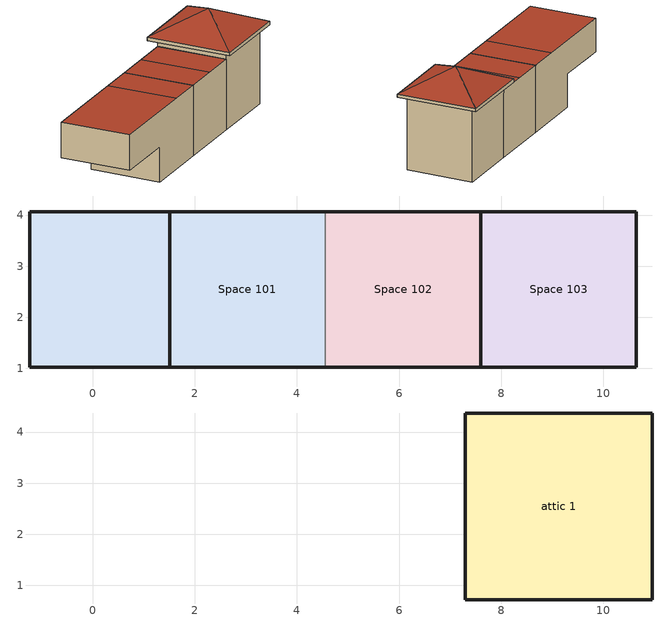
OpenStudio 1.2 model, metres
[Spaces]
Space 101
 floor outside (Test Ext Floor Mass): 1.5,4.07 1.5,1.02 0.59,1.02 0.59,4.07 z1.52
 floor outside (Test Ext Floor Steel Frame): 0.59,4.07 0.59,1.02 -0.32,1.02 -0.32,4.07 z1.52
 floor outside (Test Ext Floor Wood Framed): -0.32,4.07 -0.32,1.02 -1.24,1.02 -1.24,4.07 z1.52
 floor ground: 4.55,4.07 4.55,1.02 1.5,1.02 1.5,4.07 z0
 wall outside: 1.5,4.07 1.5,1.02 z0:1.52; -1.24,4.07 -1.24,1.02 z1.52:3.05; 4.55,4.07,3.05 4.55,4.07,0 1.5,4.07,0 1.5,4.07,1.52 -1.24,4.07,1.52 -1.24,4.07,3.05; -1.24,1.02,3.05 -1.24,1.02,1.52 1.5,1.02,1.52 1.5,1.02,0 4.55,1.02,0 4.55,1.02,3.05
 wall to Space 102: 4.55,1.02 4.55,4.07 z0:3.05
 roof outside (Ext Metal Roof no Insulation): 3.03,1.02 3.03,4.07 -1.24,4.07 -1.24,1.02 z3.05
 roof outside (ASHRAE 90.1-2004 ExtRoof Metal ClimateZone 2): 4.55,1.02 4.55,4.07 3.03,4.07 3.03,1.02 z3.05
Space 102
 floor ground: 7.6,4.07 7.6,1.02 4.55,1.02 4.55,4.07 z0
 wall outside: 7.6,4.07 4.55,4.07 / 4.55,1.02 7.6,1.02 z0:3.05
 wall to Space 103: 7.6,1.02 7.6,4.07 z0:3.05
 roof outside: 6.08,1.02 6.08,4.07 4.55,4.07 4.55,1.02 z3.05; 7.6,1.02 7.6,4.07 6.08,4.07 6.08,1.02 z3.05
Space 103
 floor ground: 10.65,4.07 10.65,1.02 7.6,1.02 7.6,4.07 z0
 wall outside: 10.65,1.02 10.65,4.07 7.6,4.07 z0:3.35
 wall outside (ASHRAE 90.1-2004 ExtWall WoodFrame ClimateZone 1-7): 7.6,1.02 10.65,1.02 z0:3.35; 7.6,4.07 7.6,1.02 z3.05:3.35
attic 1
 floor outside (000 AtticRoof ClimateZone 1-8): 10.65,1.02 10.95,0.71 7.3,0.71 7.6,1.02 z3.35
 floor outside: 7.3,4.37 7.6,4.07 7.6,1.02 7.3,0.71 z3.35; 10.95,4.37 10.95,0.71 10.65,1.02 10.65,4.07 z3.35
 floor to Space 103: 10.65,4.07 10.65,1.02 7.6,1.02 7.6,4.07 z3.35
 floor ground: 10.95,4.37 10.65,4.07 7.6,4.07 7.3,4.37 z3.35
 wall outside: 7.3,4.37 7.3,0.71 10.95,0.71 10.95,4.37 7.3,4.37 z3.35:3.5
 roof outside: 9.12,2.54,4.41 10.95,4.37,3.5 7.3,4.37,3.5; 9.12,2.54,4.41 10.95,0.71,3.5 10.95,4.37,3.5; 9.12,2.54,4.41 7.3,0.71,3.5 10.95,0.71,3.5; 9.12,2.54,4.41 7.3,4.37,3.5 7.3,0.71,3.5
[Building]
Primary School: North Axis {deg}=-0; Space Type=ASHRAE 189.1-2009 ClimateZone 4-8 PrimarySchool Classroom; Default Construction Set=ASHRAE 90.1-2004 ClimateZone 1-2 (p scho) ConstSet; Standards Building Type=PrimarySchool
[ClimateZones]
Climate Zone Institution Name 1=ASHRAE; Climate Zone Document Name 1=ANSI/ASHRAE Standard 169; Climate Zone Document Year 1=2006; Climate Zone Value 1=1A; Climate Zone Institution Name 2=CEC; Climate Zone Document Name 2=California Climate Zone Descriptions; Climate Zone Document Year 2=1995
[Site]
Site 1: Latitude {deg}=39.74; Longitude {deg}=-105.18; Time Zone {hr}=-7; Elevation {m}=1829
[SizingPeriod:DesignDay] Barometric Pressure {Pa}=81198; Sky Clearness=0; Rain Indicator=0; Snow Indicator=0; Day of Month=21; Daylight Saving Time Indicator=0; Dry-Bulb Temperature Range Modifier Type=DefaultMultipliers
Name | Maximum Dry-Bulb Temperature {C} | Daily Dry-Bulb Temperature Range {deltaC} | Humidity Indicating Conditions at Maximum Dry-Bulb {BasedOnField A3} | Wind Speed {m/s} | Wind Direction {deg} | Month | Day Type | Humidity Indicating Type | Solar Model Indicator | ASHRAE Taub | ASHRAE Taud
Denver Centennial  Golden   N Ann Clg .4% Condns Enth=>MDB | 27.3 | 15.2 | 59700 | 4.9 | 0 | 7 | SummerDesignDay | Enthalpy | ASHRAETau | 0.424 | 2.025
Denver Centennial  Golden   N Ann Clg .4% Condns DB=>MWB | 33 | 15.2 | 15.7 | 4.9 | 0 | 7 | SummerDesignDay | Wetbulb | ASHRAETau | 0.424 | 2.025
Denver Centennial  Golden   N Ann Clg .4% Condns WB=>MDB | 27.3 | 15.2 | 18.4 | 4.9 | 0 | 7 | SummerDesignDay | Wetbulb | ASHRAETau | 0.424 | 2.025
Denver Centennial  Golden   N Ann Htg Wind 99.6% Condns WS=>MCDB | 3.9 | 0 | 3.9 | 12.2 | 340 | 12 | WinterDesignDay | Wetbulb | ASHRAEClearSky
Denver Centennial  Golden   N Ann Hum_n 99.6% Condns DP=>MCDB | -10.9 | 0 | -21.6 | 3 | 340 | 12 | WinterDesignDay | Dewpoint | ASHRAEClearSky
Denver Centennial  Golden   N Ann Htg 99.6% Condns DB | -18.8 | 0 | -18.8 | 3 | 340 | 12 | WinterDesignDay | Wetbulb | ASHRAEClearSky
Denver Centennial  Golden   N Ann Clg .4% Condns DP=>MDB | 20.2 | 15.2 | 16.1 | 4.9 | 0 | 7 | SummerDesignDay | Dewpoint | ASHRAETau | 0.424 | 2.025
[Construction]
000 AtticRoof ClimateZone 1-8; 000 Attic Walls and Exterior Floors: Roof Membrane, Metal Decking
000 ExtSlabCarpet 4in ClimateZone 1-8: MAT-CC05 4 HW CONCRETE, CP02 CARPET PAD
000 Exterior Door: 000 F08 Metal surface, 000 I01 25mm insulation board
000 Exterior Window: 000 Clear 3mm, 000 Air 13mm, 000 Clear 3mm
000 Interior Ceiling: 000 M11 100mm lightweight concrete, 000 F05 Ceiling air space resistance, 000 F16 Acoustic tile
000 Interior Door; 000 Interior Partition: 000 G05 25mm wood
000 Interior Floor: 000 F16 Acoustic tile, 000 F05 Ceiling air space resistance, 000 M11 100mm lightweight concrete
000 Interior Wall: 000 G01a 19mm gypsum board, 000 F04 Wall air space resistance, 000 G01a 19mm gypsum board
000 Interior Window: 000 Clear 3mm
ASHRAE 189.1-2009 AtticFloor ClimateZone 1-8: 1/2IN Gypsum, AtticFloor Insulation, 1/2IN Gypsum
ASHRAE 90.1-2004 ExtWall SteelFrame ClimateZone 1-4; Test Ext Floor Steel Frame: Wood Siding, Steel Frame NonRes Wall Insulation-1.42, 1/2IN Gypsum
ASHRAE 90.1-2004 ExtRoof IEAD ClimateZone 1-4: Roof Membrane, IEAD NonRes Roof Insulation-2.79, Metal Decking
ASHRAE 90.1-2004 ExtWindow ClimateZone 1-2: Fixed Window 5.84/0.25/0.11
ASHRAE 90.1-2004 ExtRoof Metal ClimateZone 2: Metal Roofing, Metal Semi-Cond Roof Insulation-1.05
Ext Metal Roof no Insulation: Metal Roofing
ASHRAE 90.1-2004 ExtWall Metal ClimateZone 2: Metal Siding, 1/2IN Gypsum
ASHRAE 90.1-2004 ExtWall WoodFrame ClimateZone 1-7: Wood Siding, Wood Frame NonRes Wall Insulation-1.98, 1/2IN Gypsum
ASHRAE 90.1-2004 ExtWall Mass ClimateZone alt-res 1-2: 1IN Stucco, 8IN CONCRETE HW RefBldg, Mass NonRes Wall Insulation-1.17, 1/2IN Gypsum
Test Ext Floor Mass: 000 M11 100mm lightweight concrete
Test Ext Floor Wood Framed: Wood Siding, Wood Frame NonRes Wall Insulation-1.98
[DefaultSubSurfaceConstructions]
Name | Fixed Window Construction | Operable Window Construction | Door Construction | Glass Door Construction | Skylight Construction | Tubular Daylight Dome Construction | Tubular Daylight Diffuser Construction
000 Interior DefSubCons | 000 Interior Window | 000 Interior Window | 000 Interior Door | 000 Exterior Window | 000 Exterior Window | 000 Interior Window | 000 Interior Window
Default Sub Surface Constructions 1; Default Sub Surface Constructions 2; Default Sub Surface Constructions 3; Default Sub Surface Constructions 4; Default Sub Surface Constructions 5; Default Sub Surface Constructions 6
ASHRAE 90.1-2004 ClimateZone 1-2 (p scho) Exterior DefSubCons | ASHRAE 90.1-2004 ExtWindow ClimateZone 1-2 | ASHRAE 90.1-2004 ExtWindow ClimateZone 1-2 | 000 Exterior Door | 000 Exterior Window | 000 Exterior Window | 000 Interior Window | 000 Interior Window
[DefaultSurfaceConstructions]
Name | Floor Construction | Wall Construction | Roof Ceiling Construction
000 Ground DefSurfCons | 000 ExtSlabCarpet 4in ClimateZone 1-8 | 000 ExtSlabCarpet 4in ClimateZone 1-8 | 000 ExtSlabCarpet 4in ClimateZone 1-8
000 Interior DefSurfCons | 000 Interior Floor | 000 Interior Wall | 000 Interior Ceiling
Default Surface Constructions 1 | 000 Attic Walls and Exterior Floors | 000 Attic Walls and Exterior Floors | 000 AtticRoof ClimateZone 1-8
Default Surface Constructions 2 | ASHRAE 189.1-2009 AtticFloor ClimateZone 1-8 | ASHRAE 189.1-2009 AtticFloor ClimateZone 1-8 | ASHRAE 189.1-2009 AtticFloor ClimateZone 1-8
Default Surface Constructions 3; Default Surface Constructions 5; Default Surface Constructions 6; Default Surface Constructions 8; Default Surface Constructions 9
ASHRAE 90.1-2004 ClimateZone 1-2 (p scho) Exterior DefSurfCons | 000 ExtSlabCarpet 4in ClimateZone 1-8 | ASHRAE 90.1-2004 ExtWall SteelFrame ClimateZone 1-4 | ASHRAE 90.1-2004 ExtRoof IEAD ClimateZone 1-4
Default Surface Constructions 4 |  | ASHRAE 90.1-2004 ExtWall Metal ClimateZone 2
Default Surface Constructions 7 |  | ASHRAE 90.1-2004 ExtWall Mass ClimateZone alt-res 1-2
[Material]
Name | Roughness | Thickness | Conductivity | Density | Specific Heat | Thermal Absorptance | Solar Absorptance | Visible Absorptance
000 F08 Metal surface | Smooth | 0.0008 | 45.28 | 7824 | 500
000 F16 Acoustic tile | MediumSmooth | 0.0191 | 0.06 | 368 | 590
000 G01a 19mm gypsum board | MediumSmooth | 0.019 | 0.16 | 800 | 1090
000 G05 25mm wood | MediumSmooth | 0.0254 | 0.15 | 608 | 1630
000 I01 25mm insulation board | MediumRough | 0.0254 | 0.03 | 43 | 1210
000 M11 100mm lightweight concrete | MediumRough | 0.1016 | 0.53 | 1280 | 840
1/2IN Gypsum | Smooth | 0.0127 | 0.16 | 784.9 | 830 | 0.9 | 0.92 | 0.92
AtticFloor Insulation | MediumRough | 0.2379 | 0.049 | 265 | 836.8 | 0.9 | 0.7 | 0.7
IEAD NonRes Roof Insulation-2.79 | MediumRough | 0.124663 | 0.049 | 265 | 836.8 | 0.9 | 0.7 | 0.7
MAT-CC05 4 HW CONCRETE | Rough | 0.1016 | 1.311 | 2240 | 836.8 | 0.9 | 0.7 | 0.7
Metal Decking | MediumSmooth | 0.0015 | 45.006 | 7680 | 418.4 | 0.9 | 0.7 | 0.3
Metal Roofing | MediumSmooth | 0.0015 | 45.006 | 7680 | 418.4 | 0.9 | 0.3 | 0.3
Metal Semi-Cond Roof Insulation-1.05 | MediumRough | 0.0422673 | 0.049 | 265 | 836.8 | 0.9 | 0.7 | 0.7
Roof Membrane | VeryRough | 0.0095 | 0.16 | 1121.29 | 1460 | 0.9 | 0.7 | 0.7
Steel Frame NonRes Wall Insulation-1.42 | MediumRough | 0.0539159 | 0.049 | 265 | 836.8 | 0.9 | 0.7 | 0.7
Wood Siding | MediumSmooth | 0.01 | 0.11 | 544.62 | 1210 | 0.9 | 0.78 | 0.78
Metal Siding | Smooth | 0.0015 | 44.96 | 7688.86 | 410 | 0.9 | 0.2 | 0.2
Wood Frame NonRes Wall Insulation-1.98 | MediumRough | 0.0812848 | 0.049 | 265 | 836.8 | 0.9 | 0.7 | 0.7
1IN Stucco | Smooth | 0.0253 | 0.6918 | 1858 | 837 | 0.9 | 0.92 | 0.92
8IN CONCRETE HW RefBldg | Rough | 0.2032 | 1.311 | 2240 | 836.8 | 0.9 | 0.7 | 0.7
Mass NonRes Wall Insulation-1.17 | MediumRough | 0.0365395 | 0.049 | 265 | 836.8 | 0.9 | 0.7 | 0.7
[Material:AirGap]
Name | Thermal Resistance
000 F04 Wall air space resistance | 0.15
000 F05 Ceiling air space resistance | 0.18
[Material:NoMass]
CP02 CARPET PAD: Roughness=VeryRough; Thermal Resistance=0.2165; Thermal Absorptance=0.9; Solar Absorptance=0.7; Visible Absorptance=0.8
[WindowMaterial:Gas]
000 Air 13mm: Gas Type=Air; Thickness=0.0127
[WindowMaterial:Glazing]
000 Clear 3mm: Optical Data Type=SpectralAverage; Thickness=0.003; Solar Transmittance at Normal Incidence=0.837; Front Side Solar Reflectance at Normal Incidence=0.075; Back Side Solar Reflectance at Normal Incidence=0.075; Visible Transmittance at Normal Incidence=0.898; Front Side Visible Reflectance at Normal Incidence=0.081; Back Side Visible Reflectance at Normal Incidence=0.081; Infrared Transmittance at Normal Incidence=0; Front Side Infrared Hemispherical Emissivity=0.84; Back Side Infrared Hemispherical Emissivity=0.84; Conductivity=0.9
[WindowMaterial:SimpleGlazingSystem]
Fixed Window 5.84/0.25/0.11: U-Factor=6.92716; Solar Heat Gain Coefficient=0.25; Visible Transmittance=0.11
[DefaultConstructionSet]
Name | Default Exterior Surface Constructions | Default Interior Surface Constructions | Default Ground Contact Surface Constructions | Default Exterior SubSurface Constructions | Default Interior SubSurface Constructions | Interior Partition Construction
Attic Constructions | Default Surface Constructions 1 | Default Surface Constructions 2 | Default Surface Constructions 3 | Default Sub Surface Constructions 1 | Default Sub Surface Constructions 2
ASHRAE 90.1-2004 ClimateZone 1-2 (p scho) ConstSet | ASHRAE 90.1-2004 ClimateZone 1-2 (p scho) Exterior DefSurfCons | 000 Interior DefSurfCons | 000 Ground DefSurfCons | ASHRAE 90.1-2004 ClimateZone 1-2 (p scho) Exterior DefSubCons | 000 Interior DefSubCons | 000 Interior Partition
Metal Wall | Default Surface Constructions 4 | Default Surface Constructions 5 | Default Surface Constructions 6 | Default Sub Surface Constructions 3 | Default Sub Surface Constructions 4
Mass Wall | Default Surface Constructions 7 | Default Surface Constructions 8 | Default Surface Constructions 9 | Default Sub Surface Constructions 5 | Default Sub Surface Constructions 6
[DefaultScheduleSet]
Name | Number of People Schedule | People Activity Level Schedule | Lighting Schedule | Electric Equipment Schedule | Infiltration Schedule
PrimarySchool Cafeteria Schedules | PrimarySchool Cafeteria Occ | PrimarySchool Activity | PrimarySchool Bldg Light | PrimarySchool Bldg Equip | PrimarySchool Infil
PrimarySchool Classroom Schedules; PrimarySchool Corridor Schedules | PrimarySchool Bldg Occ | PrimarySchool Activity | PrimarySchool Bldg Light | PrimarySchool Bldg Equip | PrimarySchool Infil
Attic Schedules |  |  |  |  | Always On
[DesignSpecification:OutdoorAir] Outdoor Air Method=Sum; Outdoor Air Flow Rate=0; Outdoor Air Flow Air Changes per Hour=0
Name | Outdoor Air Flow per Person | Outdoor Air Flow per Floor Area
PrimarySchool Cafeteria Outdoor Air | 0.0107645 | 0
PrimarySchool Classroom Outdoor Air | 0.0086106 | 0
PrimarySchool Corridor Outdoor Air | 0 | 0.000508
[ElectricEquipment]
Name | Electric Equipment Definition | Space or SpaceType
ASHRAE 189.1-2009 ClimateZone 4-8 PrimarySchool Cafeteria ElecInst | ASHRAE 189.1-2009 ClimateZone 4-8 PrimarySchool Cafeteria ElecDef | ASHRAE 189.1-2009 ClimateZone 4-8 PrimarySchool Cafeteria
ASHRAE 189.1-2009 ClimateZone 4-8 PrimarySchool Classroom ElecInst | ASHRAE 189.1-2009 ClimateZone 4-8 PrimarySchool Classroom ElecDef | ASHRAE 189.1-2009 ClimateZone 4-8 PrimarySchool Classroom
ASHRAE 189.1-2009 ClimateZone 4-8 PrimarySchool Corridor ElecInst | ASHRAE 189.1-2009 ClimateZone 4-8 PrimarySchool Corridor ElecDef | ASHRAE 189.1-2009 ClimateZone 4-8 PrimarySchool Corridor
[ElectricEquipment:Definition] Design Level Calculation Method=Watts/Area; Design Level=0
Name | Watts per Space Floor Area
ASHRAE 189.1-2009 ClimateZone 4-8 PrimarySchool Cafeteria ElecDef | 18.5139
ASHRAE 189.1-2009 ClimateZone 4-8 PrimarySchool Classroom ElecDef | 10.9792
ASHRAE 189.1-2009 ClimateZone 4-8 PrimarySchool Corridor ElecDef | 2.90626
[Lights]
Name | Lights Definition | Space or SpaceType
ASHRAE 189.1-2009 ClimateZone 4-8 PrimarySchool Cafeteria LightsInst | ASHRAE 189.1-2009 ClimateZone 4-8 PrimarySchool Cafeteria LightsDef | ASHRAE 189.1-2009 ClimateZone 4-8 PrimarySchool Cafeteria
ASHRAE 189.1-2009 ClimateZone 4-8 PrimarySchool Classroom LightsInst | ASHRAE 189.1-2009 ClimateZone 4-8 PrimarySchool Classroom LightsDef | ASHRAE 189.1-2009 ClimateZone 4-8 PrimarySchool Classroom
ASHRAE 189.1-2009 ClimateZone 4-8 PrimarySchool Corridor LightsInst | ASHRAE 189.1-2009 ClimateZone 4-8 PrimarySchool Corridor LightsDef | ASHRAE 189.1-2009 ClimateZone 4-8 PrimarySchool Corridor
[Lights:Definition] Design Level Calculation Method=Watts/Area; Lighting Level=0
Name | Watts per Space Floor Area
ASHRAE 189.1-2009 ClimateZone 4-8 PrimarySchool Cafeteria LightsDef; ASHRAE 189.1-2009 ClimateZone 4-8 PrimarySchool Classroom LightsDef | 13.5625
ASHRAE 189.1-2009 ClimateZone 4-8 PrimarySchool Corridor LightsDef | 4.84376
[People]
Name | People Definition | Space or SpaceType
ASHRAE 189.1-2009 ClimateZone 4-8 PrimarySchool Cafeteria PeopInst | PrimarySchool Cafeteria PeopDef | ASHRAE 189.1-2009 ClimateZone 4-8 PrimarySchool Cafeteria
ASHRAE 189.1-2009 ClimateZone 4-8 PrimarySchool Classroom PeopInst | PrimarySchool Classroom PeopDef | ASHRAE 189.1-2009 ClimateZone 4-8 PrimarySchool Classroom
ASHRAE 189.1-2009 ClimateZone 4-8 PrimarySchool Corridor PeopInst | PrimarySchool Corridor PeopDef | ASHRAE 189.1-2009 ClimateZone 4-8 PrimarySchool Corridor
[People:Definition] Number of People Calculation Method=People/Area; Number of People=0; Fraction Radiant=0.3
Name | People per Space Floor Area
PrimarySchool Cafeteria PeopDef | 0.71763
PrimarySchool Classroom PeopDef | 0.249938
PrimarySchool Corridor PeopDef | 0.0999967
[SpaceInfiltration:DesignFlowRate] Design Flow Rate Calculation Method=AirChanges/Hour; Design Flow Rate=0
Name | Space or SpaceType | Air Changes per Hour
ASHRAE 189.1-2009 ClimateZone 4-8 PrimarySchool Cafeteria Infil | ASHRAE 189.1-2009 ClimateZone 4-8 PrimarySchool Cafeteria | 0.2775
ASHRAE 189.1-2009 ClimateZone 4-8 PrimarySchool Classroom Infil | ASHRAE 189.1-2009 ClimateZone 4-8 PrimarySchool Classroom | 0.2775
ASHRAE 189.1-2009 ClimateZone 4-8 PrimarySchool Corridor Infil | ASHRAE 189.1-2009 ClimateZone 4-8 PrimarySchool Corridor | 0.2775
Attic Infil | Attic | 1
[SpaceType] Standards Building Type=PrimarySchool
Name | Default Schedule Set | Design Specification Outdoor Air Object | Standards Space Type | Default Construction Set
ASHRAE 189.1-2009 ClimateZone 4-8 PrimarySchool Cafeteria | PrimarySchool Cafeteria Schedules | PrimarySchool Cafeteria Outdoor Air | Cafeteria
ASHRAE 189.1-2009 ClimateZone 4-8 PrimarySchool Classroom | PrimarySchool Classroom Schedules | PrimarySchool Classroom Outdoor Air | Classroom
ASHRAE 189.1-2009 ClimateZone 4-8 PrimarySchool Corridor | PrimarySchool Corridor Schedules | PrimarySchool Corridor Outdoor Air | Corridor
Attic | Attic Schedules |  | Attic | Attic Constructions
[ThermostatSetpoint:DualSetpoint]
PrimarySchool Thermostat: Heating Setpoint Temperature Schedule=PrimarySchool HtgSetp; Cooling Setpoint Temperature Schedule=PrimarySchool ClgSetp
[BuildingStory]
Building Story 1: Nominal Z Coordinate {m}=0; Nominal Floor to Floor Height {m}=3.048
[Space] Building Story=Building Story 1
Name | Default Construction Set | Thermal Zone | Space Type
Space 101 | Metal Wall | Thermal Zone: Space 101
Space 102 | Mass Wall | Thermal Zone: Space 102 | ASHRAE 189.1-2009 ClimateZone 4-8 PrimarySchool Corridor
Space 103 |  | Thermal Zone: Space 103 | ASHRAE 189.1-2009 ClimateZone 4-8 PrimarySchool Cafeteria
attic 1 |  | Thermal Zone: attic | Attic
[ThermalZone] Thermostat=PrimarySchool Thermostat; Use Ideal Air Loads=Yes
Thermal Zone: Space 103; Thermal Zone: Space 101; Thermal Zone: attic; Thermal Zone: Space 102
[Sizing:Zone] Zone Cooling Design Supply Air Temperature {C}=14; Zone Heating Design Supply Air Temperature {C}=40; Zone Cooling Design Supply Air Humidity Ratio {kg-H2O/kg-air}=0.0085; Zone Heating Design Supply Air Humidity Ratio {kg-H2O/kg-air}=0.008; Cooling Design Air Flow Method=DesignDay; Heating Design Air Flow Method=DesignDay
Thermal Zone: Space 103; Thermal Zone: Space 101; Thermal Zone: attic; Thermal Zone: Space 102
[Schedule:Ruleset]
Name | Default Day Schedule | Summer Design Day Schedule | Winter Design Day Schedule
PrimarySchool Infil | PrimarySchool Infil Default Schedule | PrimarySchool Infil Summer Design Day | PrimarySchool Infil Winter Design Day
Always On | Always On Default Schedule | Always On Summer Design Day | Always On Winter Design Day
PrimarySchool Bldg Light | PrimarySchool Bldg Light Default Schedule | PrimarySchool Bldg Light Summer Design Day | PrimarySchool Bldg Light Winter Design Day
PrimarySchool ClgSetp | PrimarySchool ClgSetp Default Schedule | PrimarySchool ClgSetp Summer Design Day | PrimarySchool ClgSetp Winter Design Day
PrimarySchool Bldg Occ | PrimarySchool Bldg Occ Default Schedule | PrimarySchool Bldg Occ Summer Design Day | PrimarySchool Bldg Occ Winter Design Day
PrimarySchool Activity | PrimarySchool Activity Default Schedule | PrimarySchool Activity Summer Design Day | PrimarySchool Activity Winter Design Day
PrimarySchool Cafeteria Occ | PrimarySchool Cafeteria Occ Default Schedule | PrimarySchool Cafeteria Occ Summer Design Day | PrimarySchool Cafeteria Occ Winter Design Day
PrimarySchool Bldg Equip | PrimarySchool Bldg Equip Default Schedule | PrimarySchool Bldg Equip Summer Design Day | PrimarySchool Bldg Equip Winter Design Day
PrimarySchool HtgSetp | PrimarySchool HtgSetp Default Schedule | PrimarySchool HtgSetp Summer Design Day | PrimarySchool HtgSetp Winter Design Day
[Schedule:Day]
PrimarySchool Infil Default Schedule; PrimarySchool Infil Winter Design Day; PrimarySchool Infil Summer Design Day: 7, 0, 1, 21, 0, 0.5, 24, 0, 1
Always On Default Schedule; Always On Winter Design Day; Always On Summer Design Day: 24, 0, 1
PrimarySchool Bldg Light Default Schedule; PrimarySchool Bldg Light Rule 2 Day Schedule; PrimarySchool Bldg Light Summer Design Day: 7, 0, 0.1773, 21, 0, 0.9, 24, 0, 0.1773
PrimarySchool Bldg Light Rule 5 Day Schedule; PrimarySchool Bldg Light Rule 3 Day Schedule; PrimarySchool Bldg Light Rule 1 Day Schedule; PrimarySchool Bldg Light Winter Design Day: 24, 0, 0.1773
PrimarySchool Bldg Light Rule 4 Day Schedule: 8, 0, 0.1773, 20, 0, 0.5, 24, 0, 0.1773
PrimarySchool ClgSetp Default Schedule; PrimarySchool ClgSetp Rule 1 Day Schedule: 6, 0, 27, 21, 0, 24, 24, 0, 27
PrimarySchool ClgSetp Rule 2 Day Schedule: 7, 0, 27, 18, 0, 24, 24, 0, 27
PrimarySchool ClgSetp Summer Design Day: 24, 0, 24
PrimarySchool ClgSetp Winter Design Day: 24, 0, 27
PrimarySchool Bldg Occ Default Schedule; PrimarySchool Bldg Occ Rule 2 Day Schedule; PrimarySchool Bldg Occ Summer Design Day: 8, 0, 0, 16, 0, 0.75, 21, 0, 0.15, 24, 0, 0
PrimarySchool Bldg Occ Rule 5 Day Schedule; PrimarySchool Bldg Occ Rule 3 Day Schedule; PrimarySchool Bldg Occ Rule 1 Day Schedule; PrimarySchool Bldg Occ Winter Design Day; PrimarySchool Cafeteria Occ Rule 5 Day Schedule; PrimarySchool Cafeteria Occ Rule 3 Day Schedule; PrimarySchool Cafeteria Occ Rule 1 Day Schedule; PrimarySchool Cafeteria Occ Winter Design Day: 24, 0, 0
PrimarySchool Bldg Occ Rule 4 Day Schedule: 8, 0, 0, 21, 0, 0.15, 24, 0, 0
PrimarySchool Activity Default Schedule; PrimarySchool Activity Winter Design Day; PrimarySchool Activity Summer Design Day: 24, 0, 120
PrimarySchool Cafeteria Occ Default Schedule; PrimarySchool Cafeteria Occ Rule 2 Day Schedule; PrimarySchool Cafeteria Occ Summer Design Day: 7, 0, 0, 9, 0, 0.15, 11, 0, 0.05, 13, 0, 0.95, 15, 0, 0.15, 24, 0, 0
PrimarySchool Cafeteria Occ Rule 4 Day Schedule: 9, 0, 0, 15, 0, 0.25, 24, 0, 0
PrimarySchool Bldg Equip Default Schedule; PrimarySchool Bldg Equip Rule 2 Day Schedule; PrimarySchool Bldg Equip Summer Design Day: 8, 0, 0.35, 17, 0, 0.95, 24, 0, 0.35
PrimarySchool Bldg Equip Rule 5 Day Schedule; PrimarySchool Bldg Equip Rule 1 Day Schedule; PrimarySchool Bldg Equip Winter Design Day: 24, 0, 0.35
PrimarySchool Bldg Equip Rule 4 Day Schedule: 8, 0, 0.25, 17, 0, 0.5, 24, 0, 0.25
PrimarySchool Bldg Equip Rule 3 Day Schedule: 24, 0, 0.25
PrimarySchool HtgSetp Default Schedule; PrimarySchool HtgSetp Rule 1 Day Schedule: 6, 0, 16, 21, 0, 21, 24, 0, 16
PrimarySchool HtgSetp Rule 2 Day Schedule: 7, 0, 16, 18, 0, 21, 24, 0, 16
PrimarySchool HtgSetp Winter Design Day: 24, 0, 21
PrimarySchool HtgSetp Summer Design Day: 24, 0, 16
[Schedule:Rule] Date Specification Type=DateRange; Start Day=1
Name | Schedule Ruleset | Rule Order | Day Schedule | Apply Sunday | Apply Monday | Apply Tuesday | Apply Wednesday | Apply Thursday | Apply Friday | Apply Saturday | Start Month | End Month | End Day
PrimarySchool Bldg Light Rule 5 | PrimarySchool Bldg Light | 4 | PrimarySchool Bldg Light Rule 5 Day Schedule | Yes | No | No | No | No | No | Yes | 1 | 6 | 30
PrimarySchool Bldg Light Rule 4 | PrimarySchool Bldg Light | 3 | PrimarySchool Bldg Light Rule 4 Day Schedule | No | Yes | Yes | Yes | Yes | Yes | No | 7 | 9 | 1
PrimarySchool Bldg Light Rule 3 | PrimarySchool Bldg Light | 2 | PrimarySchool Bldg Light Rule 3 Day Schedule | Yes | No | No | No | No | No | Yes | 7 | 9 | 1
PrimarySchool Bldg Light Rule 2 | PrimarySchool Bldg Light | 1 | PrimarySchool Bldg Light Rule 2 Day Schedule | No | Yes | Yes | Yes | Yes | Yes | No | 9 | 12 | 31
PrimarySchool Bldg Light Rule 1 | PrimarySchool Bldg Light | 0 | PrimarySchool Bldg Light Rule 1 Day Schedule | Yes | No | No | No | No | No | Yes | 9 | 12 | 31
PrimarySchool ClgSetp Rule 2 | PrimarySchool ClgSetp | 1 | PrimarySchool ClgSetp Rule 2 Day Schedule | Yes | Yes | Yes | Yes | Yes | Yes | Yes | 7 | 9 | 1
PrimarySchool ClgSetp Rule 1 | PrimarySchool ClgSetp | 0 | PrimarySchool ClgSetp Rule 1 Day Schedule | Yes | Yes | Yes | Yes | Yes | Yes | Yes | 9 | 12 | 31
PrimarySchool Bldg Occ Rule 5 | PrimarySchool Bldg Occ | 4 | PrimarySchool Bldg Occ Rule 5 Day Schedule | Yes | No | No | No | No | No | Yes | 1 | 6 | 30
PrimarySchool Bldg Occ Rule 4 | PrimarySchool Bldg Occ | 3 | PrimarySchool Bldg Occ Rule 4 Day Schedule | No | Yes | Yes | Yes | Yes | Yes | No | 7 | 9 | 1
PrimarySchool Bldg Occ Rule 3 | PrimarySchool Bldg Occ | 2 | PrimarySchool Bldg Occ Rule 3 Day Schedule | Yes | No | No | No | No | No | Yes | 7 | 9 | 1
PrimarySchool Bldg Occ Rule 2 | PrimarySchool Bldg Occ | 1 | PrimarySchool Bldg Occ Rule 2 Day Schedule | No | Yes | Yes | Yes | Yes | Yes | No | 9 | 12 | 31
PrimarySchool Bldg Occ Rule 1 | PrimarySchool Bldg Occ | 0 | PrimarySchool Bldg Occ Rule 1 Day Schedule | Yes | No | No | No | No | No | Yes | 9 | 12 | 31
PrimarySchool Cafeteria Occ Rule 5 | PrimarySchool Cafeteria Occ | 4 | PrimarySchool Cafeteria Occ Rule 5 Day Schedule | Yes | No | No | No | No | No | Yes | 1 | 6 | 30
PrimarySchool Cafeteria Occ Rule 4 | PrimarySchool Cafeteria Occ | 3 | PrimarySchool Cafeteria Occ Rule 4 Day Schedule | No | Yes | Yes | Yes | Yes | Yes | No | 7 | 9 | 1
PrimarySchool Cafeteria Occ Rule 3 | PrimarySchool Cafeteria Occ | 2 | PrimarySchool Cafeteria Occ Rule 3 Day Schedule | Yes | No | No | No | No | No | Yes | 7 | 9 | 1
PrimarySchool Cafeteria Occ Rule 2 | PrimarySchool Cafeteria Occ | 1 | PrimarySchool Cafeteria Occ Rule 2 Day Schedule | No | Yes | Yes | Yes | Yes | Yes | No | 9 | 12 | 31
PrimarySchool Cafeteria Occ Rule 1 | PrimarySchool Cafeteria Occ | 0 | PrimarySchool Cafeteria Occ Rule 1 Day Schedule | Yes | No | No | No | No | No | Yes | 9 | 12 | 31
PrimarySchool Bldg Equip Rule 5 | PrimarySchool Bldg Equip | 4 | PrimarySchool Bldg Equip Rule 5 Day Schedule | Yes | No | No | No | No | No | Yes | 1 | 6 | 30
PrimarySchool Bldg Equip Rule 4 | PrimarySchool Bldg Equip | 3 | PrimarySchool Bldg Equip Rule 4 Day Schedule | No | Yes | Yes | Yes | Yes | Yes | No | 7 | 9 | 1
PrimarySchool Bldg Equip Rule 3 | PrimarySchool Bldg Equip | 2 | PrimarySchool Bldg Equip Rule 3 Day Schedule | Yes | No | No | No | No | No | Yes | 7 | 9 | 1
PrimarySchool Bldg Equip Rule 2 | PrimarySchool Bldg Equip | 1 | PrimarySchool Bldg Equip Rule 2 Day Schedule | No | Yes | Yes | Yes | Yes | Yes | No | 9 | 12 | 31
PrimarySchool Bldg Equip Rule 1 | PrimarySchool Bldg Equip | 0 | PrimarySchool Bldg Equip Rule 1 Day Schedule | Yes | No | No | No | No | No | Yes | 9 | 12 | 31
PrimarySchool HtgSetp Rule 2 | PrimarySchool HtgSetp | 1 | PrimarySchool HtgSetp Rule 2 Day Schedule | Yes | Yes | Yes | Yes | Yes | Yes | Yes | 7 | 9 | 1
PrimarySchool HtgSetp Rule 1 | PrimarySchool HtgSetp | 0 | PrimarySchool HtgSetp Rule 1 Day Schedule | Yes | Yes | Yes | Yes | Yes | Yes | Yes | 9 | 12 | 31
